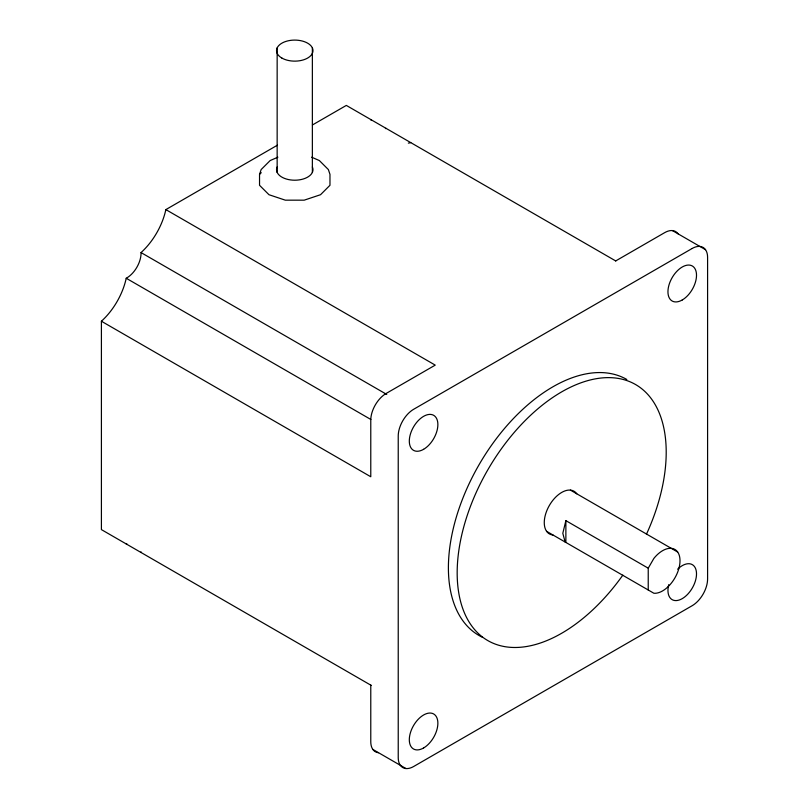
<?xml version="1.0" encoding="UTF-8"?>
<svg xmlns="http://www.w3.org/2000/svg" width="809" height="809" viewBox="0 0 809 809"><rect width="100%" height="100%" fill="white"/><g stroke="black" fill="none" stroke-linecap="round" stroke-linejoin="round"><path stroke-width="1.21" d="M141.039 552.496L141.049 551.859M371.129 120.369L371.139 119.732M311.627 157.189L319.363 160.556L328.373 169.566L329.971 174.38L329.971 185.281L320.536 194.716L304.194 200.167L285.324 200.167L268.982 194.716L259.537 185.281L259.537 174.38L261.145 169.566L270.155 160.556L277.892 157.189M648.231 589.994L648.231 568.191L565.875 520.642L562.811 533.313L565.137 542.02M648.231 568.191L653.874 558.412A24.634 14.218 -60 0 1 680.005 560.748A24.634 14.218 -60 0 1 653.874 593.25L546.611 531.321M259.537 174.38L261.256 172.671M385.408 128.621L385.954 128.297M126.214 543.941L126.77 543.618M371.412 685.506L101.408 529.612L101.408 321.234A50.795 29.326 -60 0 0 126.224 278.245L126.77 277.942A20.205 11.66 -60 0 0 141.049 253.207L141.039 252.58A50.795 29.326 -60 0 0 165.855 209.602L277.416 145.185M312.416 124.98L346.323 105.413L615.77 260.973M615.689 260.933L664.674 232.648A21.873 12.631 -60 0 1 678.073 233.841M672.41 230.575L705.529 249.698M165.855 209.602L435.232 365.122L386.247 393.396A21.873 12.631 -60 0 0 370.775 420.195L370.775 476.754L101.408 321.234M570.406 490.112L677.669 552.041M141.039 252.58L386.753 394.438M126.214 278.245L370.856 419.487M372.848 749.427L405.966 768.55M565.875 520.642L565.875 542.445M370.775 685.132L370.775 741.701A21.873 12.631 -60 0 0 378.511 752.704M312.365 47.893L312.365 172.418M277.153 47.893L277.153 172.418M677.618 569.202A20.205 11.66 -60 0 1 696.428 572.155A20.205 11.66 -60 0 1 680.672 599.449A20.205 11.66 -60 0 1 668.719 584.634M482.285 637.219A147.804 85.339 -60 0 1 477.421 467.602A147.804 85.339 -60 0 1 626.813 379.482M622.829 575.148A147.804 85.339 -60 0 1 459.431 596.546A147.804 85.339 -60 0 1 583.299 382A147.804 85.339 -60 0 1 646.462 534.203M552.982 535.002A24.634 14.218 -60 0 1 549.372 505.443A24.634 14.218 -60 0 1 576.777 493.793M410.77 142.617A50.795 29.326 -60 0 1 408.353 143.122M312.365 166.967A18.233 10.527 0 0 1 294.759 180.215A18.233 10.527 0 0 1 277.153 166.967M692.13 248.494L413.702 409.253A21.873 12.631 -60 0 0 398.23 436.041L398.23 757.548A21.873 12.631 -60 0 0 413.702 766.477L692.13 605.729A21.873 12.631 -60 0 0 707.592 578.931L707.592 257.434A21.873 12.631 -60 0 0 692.13 248.494M423.592 747.971A20.205 11.66 -60 0 0 435.96 716.086A20.205 11.66 -60 0 0 411.225 730.375A20.205 11.66 -60 0 0 423.592 747.971M682.23 299.987A20.205 11.66 -60 0 0 694.607 268.113A20.205 11.66 -60 0 0 669.862 282.392A20.205 11.66 -60 0 0 682.23 299.987M423.592 449.319A20.205 11.66 -60 0 0 435.96 417.434A20.205 11.66 -60 0 0 411.225 431.723A20.205 11.66 -60 0 0 423.592 449.319M281.866 58.056A18.233 10.527 0 0 0 312.365 53.343A18.233 10.527 0 0 0 290.037 40.45A18.233 10.527 0 0 0 281.866 58.056"/></g></svg>
